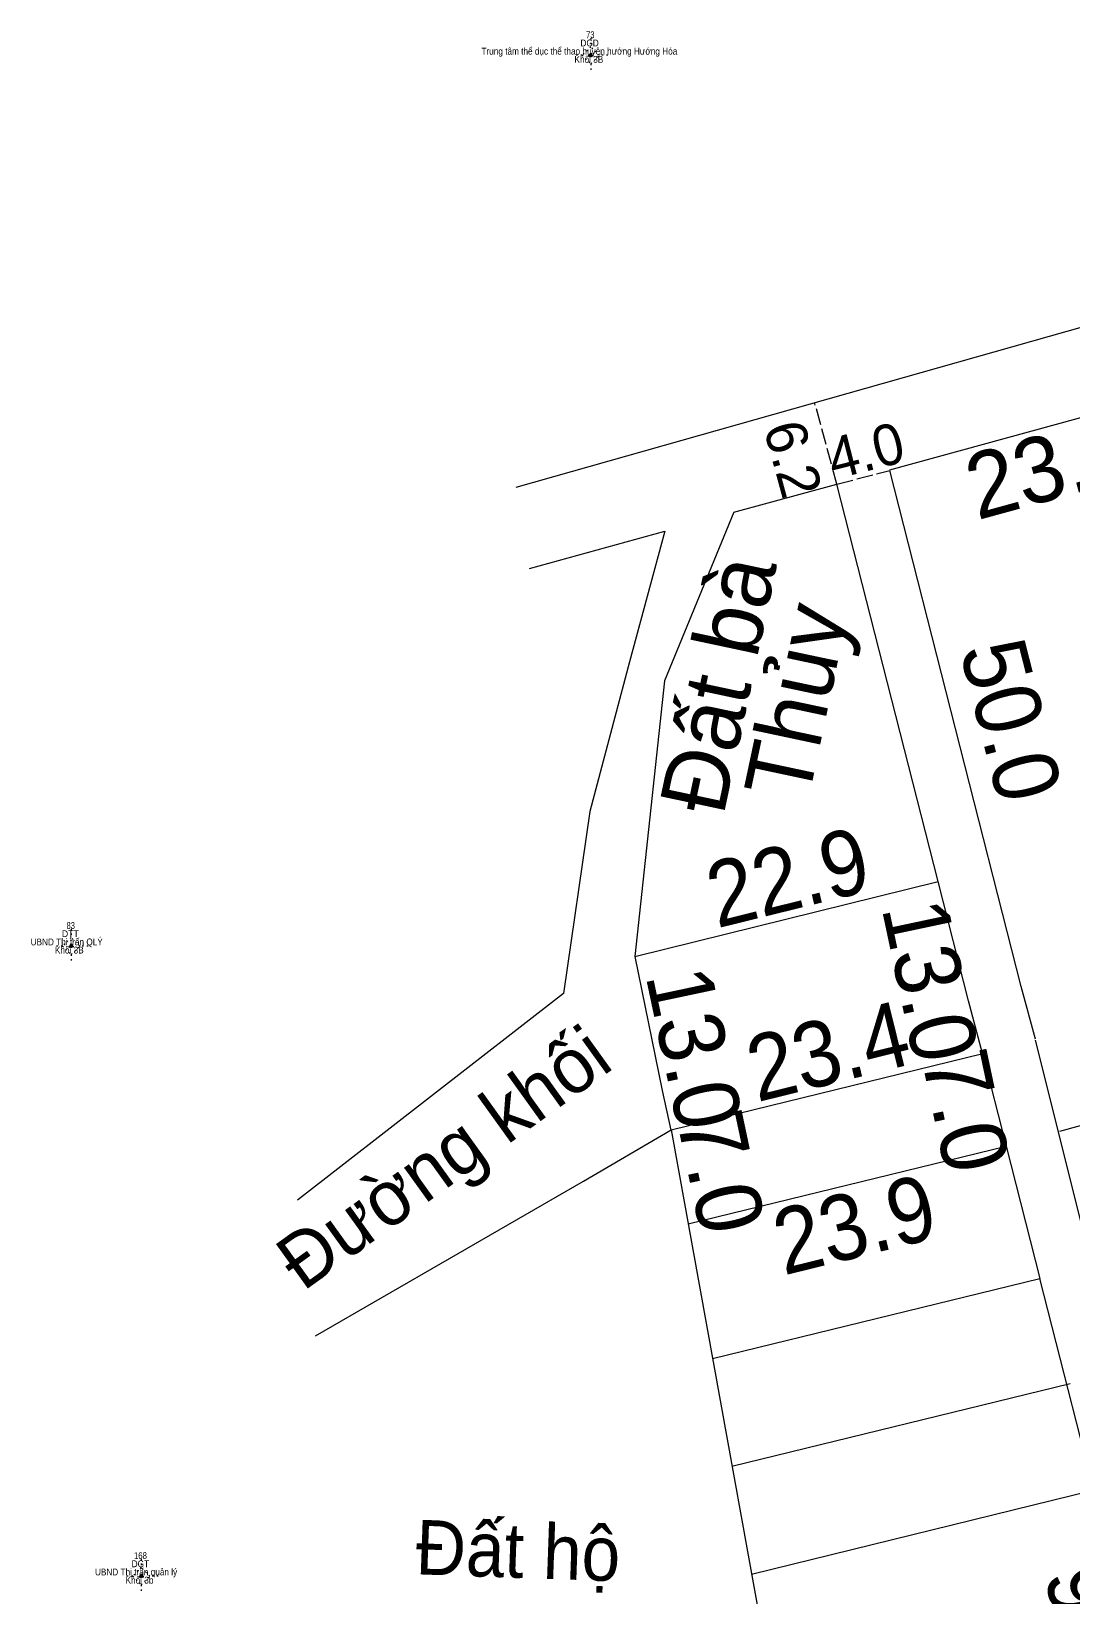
# Model space of a CAD drawing. Header units: metres. Extents: x 551601 to 551776, y 1838098 to 1838359.
# Drawn here: x 551601.3 to 551677.5, y 1838197 to 1838311.5 of the extents above; entities that cross this region are included whole.
import ezdxf
from ezdxf.enums import TextEntityAlignment as Align

# ---------------------------------------------------------------- set-up
doc = ezdxf.new("R2010")
doc.units = ezdxf.units.M
doc.header["$LTSCALE"] = 0.2
doc.linetypes.add('DOTTED', pattern=[1.5, 0.3, -1.2])
doc.linetypes.add('LONG_DASHED', pattern=[7.5, 6, -1.5])
for name, color, linetype, lineweight in [('11', 7, 'DOTTED', 13), ('32', 7, 'Continuous', 13), ('35', 7, 'Continuous', 13)]:
    doc.layers.add(name, color=color, linetype=linetype, lineweight=lineweight)
doc.layers.add('15', color=7, linetype='Continuous')

msp = doc.modelspace()

# ---------------------------------------------------------------- hatches: boundary and pattern name
at = {"layer": '11'}
for points in [[(551642.4498, 1838309.78, 1), (551642.1498, 1838309.78, 1)], [(551604.3998, 1838244.55, 1), (551604.0998, 1838244.55, 1)], [(551609.5298, 1838198.41, 1), (551609.2298, 1838198.41, 1)]]:
    msp.add_hatch(color=256, dxfattribs=at).paths.add_polyline_path(points)

# ---------------------------------------------------------------- linework, layer by layer
for p, q in [((551642.3, 1838311.03), (551642.3, 1838310.4)), ((551641.68, 1838309.78), (551641.05, 1838309.78)), ((551642.3, 1838309.16), (551642.3, 1838308.53)), ((551643.55, 1838309.78), (551642.93, 1838309.78)), ((551604.25, 1838245.8), (551604.25, 1838245.18)), ((551603.62, 1838244.55), (551603, 1838244.55)), ((551604.25, 1838243.92), (551604.25, 1838243.3)), ((551605.5, 1838244.55), (551604.88, 1838244.55)), ((551609.38, 1838199.66), (551609.38, 1838199.04)), ((551608.76, 1838198.41), (551608.13, 1838198.41)), ((551610.63, 1838198.41), (551610, 1838198.41)), ((551609.38, 1838197.78), (551609.38, 1838197.16))]:
    msp.add_line(p, q, dxfattribs=at)
for points in [[(551642.3, 1838310.4), (551641.68, 1838309.78), (551642.3, 1838309.16), (551642.93, 1838309.78)], [(551604.25, 1838245.18), (551603.62, 1838244.55), (551604.25, 1838243.92), (551604.88, 1838244.55)], [(551609.38, 1838199.04), (551608.76, 1838198.41), (551609.38, 1838197.78), (551610, 1838198.41)]]:
    msp.add_lwpolyline(points, close=True, dxfattribs=at)
for centre in [(551642.2998, 1838309.78), (551604.2498, 1838244.55), (551609.3798, 1838198.41)]:
    msp.add_circle(centre, 0.15, dxfattribs=at)
at = {"layer": '32'}
msp.add_line((551697.11, 1838134.19), (551675.18, 1838220.21), dxfattribs=at)
msp.add_lwpolyline([(551671, 1838236.69), (551672.72, 1838229.9), (551675.18, 1838220.21)], dxfattribs=at)
at = {"layer": '35'}
for p, q in [((551636.83, 1838278.15), (551697.54, 1838295.35)), ((551652.77, 1838276.32), (551660.33, 1838278.38)), ((551667.75, 1838249.28), (551660.33, 1838278.38)), ((551652.77, 1838276.32), (551647.7, 1838263.96)), ((551645.14, 1838265.36), (551642.22, 1838254.41)), ((551647.7, 1838263.96), (551645.52, 1838243.78)), ((551642.22, 1838254.41), (551640.31, 1838241.08)), ((551645.52, 1838243.78), (551667.75, 1838249.28)), ((551669.96, 1838240.53), (551667.75, 1838249.28)), ((551640.31, 1838241.08), (551620.83, 1838225.94)), ((551671, 1838236.69), (551669.96, 1838240.53)), ((551678.21, 1838224.31), (551674.88, 1838237.66)), ((551676.66, 1838231), (551698.92, 1838237.13)), ((551648.18, 1838231.08), (551671.01, 1838236.69)), ((551648.18, 1838231.08), (551651.31, 1838213.83)), ((551649.44, 1838224.2), (551672.72, 1838229.9)), ((551651.22, 1838214.34), (551675.18, 1838220.21)), ((551651.31, 1838213.83), (551667.19, 1838125.96)), ((551652.64, 1838206.45), (551677.41, 1838212.52)), ((551654.07, 1838198.56), (551679.1, 1838204.7))]:
    msp.add_line(p, q, dxfattribs=at)
at = {"layer": '35', "linetype": 'LONG_DASHED'}
for q in [(551658.69, 1838284.35), (551664.21, 1838279.37)]:
    msp.add_line((551660.33, 1838278.38), q, dxfattribs=at)
at = {"layer": '35'}
for points in [[(551664.19, 1838279.42), (551686.56, 1838285.54), (551699.76, 1838289.18)], [(551674.86, 1838237.74), (551673.82, 1838241.58), (551664.21, 1838279.37)], [(551637.81, 1838272.19), (551647.73, 1838274.93), (551645.14, 1838265.36)], [(551645.52, 1838243.78), (551647.54, 1838233.98), (551648.16, 1838231.07)], [(551622.15, 1838216.01), (551641.76, 1838227.33), (551648.18, 1838231.08)]]:
    msp.add_lwpolyline(points, dxfattribs=at)

# ---------------------------------------------------------------- texts
at = {"layer": '15'}
for s, width, p in [('73', 0.8, (551642.265, 1838311.03)), ('Trung tâm thể dục thể thao huyện hướng Hướng Hóa', 0.9, (551641.465, 1838309.83)), ('DGD', 0.9, (551642.215, 1838310.43)), ('Khối 3B', 0.9, (551642.16, 1838309.23)), ('83', 0.8, (551604.215, 1838245.8)), ('UBND Thị trấn QLÝ', 0.9, (551603.92, 1838244.6)), ('DTT', 0.95, (551604.185, 1838245.2)), ('Khối 3B', 0.9, (551604.11, 1838244)), ('DGT', 0.9, (551609.315, 1838199.06)), ('168', 0.85, (551609.32, 1838199.66)), ('UBND Thị trấn quản lý', 0.9, (551609, 1838198.46)), ('Khối 3b', 0.9, (551609.25, 1838197.86))]:
    msp.add_text(s, height=0.5, dxfattribs=dict(at, width=width)).set_placement(p, align=Align.CENTER)
at = {"layer": '35'}
for s, height, rotation, p in [('6.2', 3, 285.293, (551655.6681, 1838279.8306)), ('4.0', 3, 14.26, (551662.8055, 1838279.3851)), ('23.2', 4.8, 15.333, (551676.6204, 1838277.3714)), ('Đất bà', 4.8, 78, (551653.9729, 1838263.246)), ('Thủy', 4.8, 78, (551659.6788, 1838262.016)), ('Đường khối', 4, 35.703, (551632.6729, 1838227.4452)), ('7.0', 4.8, 281.975, (551667.433, 1838231.983)), ('7.0', 4.8, 281.975, (551649.503, 1838227.503))]:
    msp.add_text(s, height=height, rotation=rotation, dxfattribs=at).set_placement(p, align=Align.CENTER)
at = {"layer": '35', "width": 0.95}
for s, height, rotation, p in [('50.0', 4.8, 284.305, (551670.7671, 1838260.498)), ('22.9', 4.8, 13.878, (551657.2994, 1838247.2604)), ('13.0', 4.8, 281.975, (551664.8285, 1838241.528)), ('13.0', 4.8, 281.975, (551647.5385, 1838236.578)), ('23.4', 4.8, 13.878, (551660.2444, 1838234.529)), ('23.9', 4.8, 13.878, (551662.1894, 1838221.8404)), ('Đất hộ', 4, 358, (551636.9152, 1838198.284)), ('98.8', 4.8, 284.308, (551676.947, 1838192.7381))]:
    msp.add_text(s, height=height, rotation=rotation, dxfattribs=at).set_placement(p, align=Align.CENTER)

doc.saveas('drawing.dxf')
